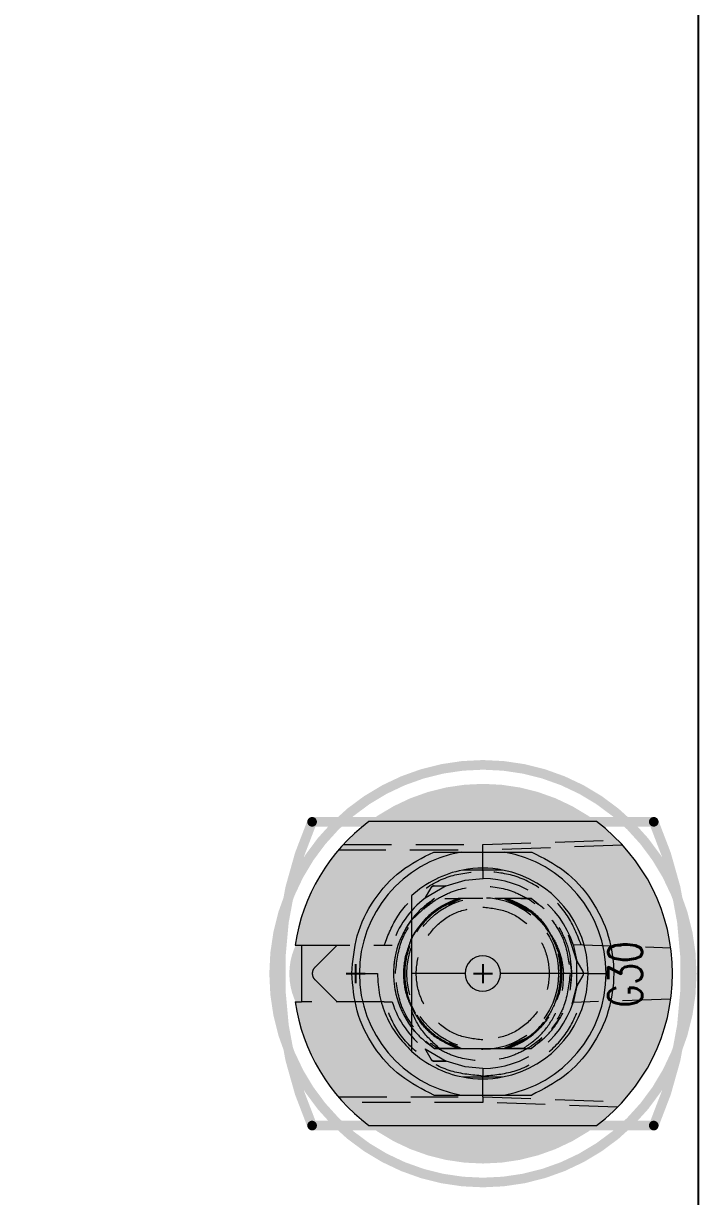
# Model space of a CAD drawing. Header units: millimetres. Extents: x 5 to 1395, y 5 to 415.
# Drawn here: x 1239.36 to 1257.14, y 229.93 to 260.83 of the extents above; entities that cross this region are included whole.
import ezdxf

# ---------------------------------------------------------------- set-up
doc = ezdxf.new("R2010")
doc.units = ezdxf.units.MM
doc.header["$PDSIZE"] = -1
doc.linetypes.add('HIDDEN', pattern=[1.905, 1.27, -0.635])
for name, color, linetype in [('DRIL_PLTE_THRU_01', 16, 'Continuous'), ('DRIL_PLTE_THRU_02', 146, 'Continuous'), ('DRIL_PLTE_THRU_03', 56, 'Continuous'), ('DRIL_PLTE_THRU_04', 216, 'Continuous'), ('DRIL_PLTE_THRU_05', 34, 'Continuous'), ('DRIL_PLTE_THRU_06', 96, 'Continuous'), ('DRIL_PLTE_THRU_07', 171, 'Continuous'), ('DRIL_PLTE_THRU_08', 176, 'Continuous'), ('DRIL_SYMBOL', 2, 'Continuous'), ('PADS_BOT', 5, 'Continuous'), ('PADS_INNER', 1, 'Continuous'), ('PADS_TOP', 1, 'Continuous'), ('PART_NAME_01', 1, 'Continuous'), ('PART_TOP_2DLINE_26', 5, 'Continuous'), ('PART_TOP_2DLINE_27', 5, 'Continuous')]:
    doc.layers.add(name, color=color, linetype=linetype)
doc.styles.add('W0$127', font='simplex', dxfattribs={"width": 0.75})
doc.dimstyles.new('ISO-25', dxfattribs={"dimtxt": 2.5, "dimasz": 2.5, "dimexe": 1.25, "dimexo": 0.625, "dimtad": 1, "dimtxsty": 'Standard', "dimcen": 2.5, "dimadec": 0, "dimazin": 0, "dimtfac": 1, "dimtmove": 0, "dimatfit": 3, "dimfxl": 0, "dimarcsym": 0})

# ---------------------------------------------------------------- blocks, each defined once
blk = doc.blocks.new('SMOOTH_0$254')
at = {"const_width": 0.127}
blk.add_lwpolyline([(-0.0635, 0, 1), (0.0635, 0, 1)], format="xyb", close=True, dxfattribs=at)
blk = doc.blocks.new('PART_BODY_TOP_1')
at = {"layer": 'PART_TOP_2DLINE_26', "const_width": 0.254}
blk.add_lwpolyline([(5.5, 0, 1), (-5.5, 0, 1)], format="xyb", close=True, dxfattribs=at)
at = {"layer": 'PART_TOP_2DLINE_27', "const_width": 0.254}
blk.add_lwpolyline([(-4.5, 4), (4.5, 4, -0.208911), (4.5, -4), (-4.5, -4, -0.208911)], format="xyb", close=True, dxfattribs=at)
at = {"layer": 'PART_TOP_2DLINE_27'}
for p in [(-4.5, 4), (4.5, 4), (-4.5, -4), (4.5, -4)]:
    blk.add_blockref('SMOOTH_0$254', p, dxfattribs=at)
blk = doc.blocks.new('DRIL_SYMBOL_5$15')
at = {"layer": 'DRIL_SYMBOL', "const_width": 0.0508}
for points in [[(-0.254, 0), (0.254, 0)], [(0, -0.254), (0, 0.254)]]:
    blk.add_lwpolyline(points, dxfattribs=at)
blk = doc.blocks.new('DRIL_HOLE_5$15')
at = {"const_width": 2.575}
blk.add_lwpolyline([(-1.2875, 0, 1), (1.2875, 0, 1)], format="xyb", close=True, dxfattribs=at)
blk.add_blockref('DRIL_SYMBOL_5$15', (0, 0))
blk = doc.blocks.new('PAD_0')
at = {"const_width": 5}
blk.add_lwpolyline([(0, -2.5, 1), (0, 2.5, 1)], format="xyb", close=True, dxfattribs=at)
blk = doc.blocks.new('STK_TOP_181')
at = {"layer": 'DRIL_PLTE_THRU_01'}
blk.add_blockref('DRIL_HOLE_5$15', (0, 0), dxfattribs=at)
at = {"layer": 'DRIL_PLTE_THRU_02'}
blk.add_blockref('DRIL_HOLE_5$15', (0, 0), dxfattribs=at)
at = {"layer": 'DRIL_PLTE_THRU_03'}
blk.add_blockref('DRIL_HOLE_5$15', (0, 0), dxfattribs=at)
at = {"layer": 'DRIL_PLTE_THRU_04'}
blk.add_blockref('DRIL_HOLE_5$15', (0, 0), dxfattribs=at)
at = {"layer": 'DRIL_PLTE_THRU_05'}
blk.add_blockref('DRIL_HOLE_5$15', (0, 0), dxfattribs=at)
at = {"layer": 'DRIL_PLTE_THRU_06'}
blk.add_blockref('DRIL_HOLE_5$15', (0, 0), dxfattribs=at)
at = {"layer": 'DRIL_PLTE_THRU_07'}
blk.add_blockref('DRIL_HOLE_5$15', (0, 0), dxfattribs=at)
at = {"layer": 'DRIL_PLTE_THRU_08'}
blk.add_blockref('DRIL_HOLE_5$15', (0, 0), dxfattribs=at)
at = {"layer": 'PADS_BOT'}
blk.add_blockref('PAD_0', (0, 0), dxfattribs=at)
at = {"layer": 'PADS_INNER'}
blk.add_blockref('PAD_0', (0, 0), dxfattribs=at)
at = {"layer": 'PADS_TOP'}
blk.add_blockref('PAD_0', (0, 0), dxfattribs=at)
blk = doc.blocks.new('DRIL_SYMBOL_2$55')
at = {"layer": 'DRIL_SYMBOL', "const_width": 0.0508}
for points in [[(-0.254, 0), (0.254, 0)], [(0, -0.254), (0, 0.254)]]:
    blk.add_lwpolyline(points, dxfattribs=at)
blk = doc.blocks.new('DRIL_HOLE_2$55')
at = {"const_width": 1.275}
blk.add_lwpolyline([(-0.6375, 0, 1), (0.6375, 0, 1)], format="xyb", close=True, dxfattribs=at)
blk.add_blockref('DRIL_SYMBOL_2$55', (0, 0))
blk = doc.blocks.new('PAD_1')
at = {"const_width": 1.75}
blk.add_lwpolyline([(0, -0.875, 1), (0, 0.875, 1)], format="xyb", close=True, dxfattribs=at)
blk = doc.blocks.new('STK_TOP_182')
at = {"layer": 'DRIL_PLTE_THRU_01'}
blk.add_blockref('DRIL_HOLE_2$55', (0, 0), dxfattribs=at)
at = {"layer": 'DRIL_PLTE_THRU_02'}
blk.add_blockref('DRIL_HOLE_2$55', (0, 0), dxfattribs=at)
at = {"layer": 'DRIL_PLTE_THRU_03'}
blk.add_blockref('DRIL_HOLE_2$55', (0, 0), dxfattribs=at)
at = {"layer": 'DRIL_PLTE_THRU_04'}
blk.add_blockref('DRIL_HOLE_2$55', (0, 0), dxfattribs=at)
at = {"layer": 'DRIL_PLTE_THRU_05'}
blk.add_blockref('DRIL_HOLE_2$55', (0, 0), dxfattribs=at)
at = {"layer": 'DRIL_PLTE_THRU_06'}
blk.add_blockref('DRIL_HOLE_2$55', (0, 0), dxfattribs=at)
at = {"layer": 'DRIL_PLTE_THRU_07'}
blk.add_blockref('DRIL_HOLE_2$55', (0, 0), dxfattribs=at)
at = {"layer": 'DRIL_PLTE_THRU_08'}
blk.add_blockref('DRIL_HOLE_2$55', (0, 0), dxfattribs=at)
at = {"layer": 'PADS_BOT'}
blk.add_blockref('PAD_1', (0, 0), dxfattribs=at)
at = {"layer": 'PADS_INNER'}
blk.add_blockref('PAD_1', (0, 0), dxfattribs=at)
at = {"layer": 'PADS_TOP'}
blk.add_blockref('PAD_1', (0, 0), dxfattribs=at)
blk = doc.blocks.new('SYM_TOP_3')
for name, p in [('PART_BODY_TOP_1', (0, 0)), ('STK_TOP_181', (0, 0)), ('STK_TOP_182', (3.35, 0))]:
    blk.add_blockref(name, p)
blk = doc.blocks.new('PART_TOP_21')
blk.add_blockref('SYM_TOP_3', (0, 0))
at = {"layer": 'PART_NAME_01', "style": 'W0$127', "width": 0.75}
blk.add_text('G30', height=0.889, rotation=270, dxfattribs=at).set_placement((-4.191, 0.889))
blk = doc.blocks.new('q')
at = {"rotation": 180}
blk.add_blockref('PART_TOP_21', (1251.465, 235.799), dxfattribs=at)
blk = doc.blocks.new('*D231')
at = {"color": 0, "lineweight": -2}
for p, q in [((969.595, 286.609), (969.595, 323.77)), ((1257.145, 181.679), (1257.145, 323.77)), ((1253.843, 322.77), (972.897, 322.77))]:
    blk.add_line(p, q, dxfattribs=at)
at = {"color": 0}
for points in [[(972.897, 323.321), (972.897, 322.22), (969.595, 322.77)], [(1253.843, 323.321), (1253.843, 322.22), (1257.145, 322.77)]]:
    blk.add_solid(points, dxfattribs=at)
at = {"layer": 'Defpoints', "color": 0}
for p in [(969.595, 322.77), (969.595, 285.609), (1257.145, 180.679)]:
    blk.add_point(p, dxfattribs=at)
at = {"color": 0, "insert": (1113.37, 326.336), "char_height": 3.5, "attachment_point": 5}
blk.add_mtext('287,550', dxfattribs=at)

msp = doc.modelspace()

# ---------------------------------------------------------------- linework, layer by layer
at = {"color": 7, "linetype": 'Continuous', "lineweight": 15}
for p, q in [((1254.4598, 239.8038), (1248.4598, 239.8038)), ((1246.5164, 236.5538), (1246.6848, 236.5538)), ((1246.6848, 236.5538), (1246.6848, 235.0538)), ((1248.2098, 235.8038), (1248.6848, 235.8038)), ((1250.995, 235.8038), (1249.5848, 235.8038)), ((1254.2348, 235.8038), (1251.9246, 235.8038)), ((1254.2348, 235.8038), (1254.7098, 235.8038)), ((1246.5164, 235.0538), (1246.6848, 235.0538)), ((1248.4598, 231.8038), (1254.4598, 231.8038))]:
    msp.add_line(p, q, dxfattribs=at)
at = {"color": 7, "linetype": 'HIDDEN', "lineweight": 0}
for p, q in [((1247.7885, 239.1981), (1251.4598, 239.1981)), ((1251.4598, 239.1982), (1255.0123, 239.3223)), ((1251.4598, 239.0538), (1251.4598, 239.1982)), ((1255.1455, 239.1825), (1251.4598, 239.0538)), ((1250.8095, 239.0538), (1247.6601, 239.0538)), ((1251.4598, 238.5038), (1251.4598, 239.0538)), ((1251.9842, 238.5288), (1251.9842, 238.5288)), ((1251.4598, 238.5038), (1251.4598, 238.3038)), ((1250.4999, 238.1121), (1249.9407, 237.7893)), ((1249.9407, 237.7893), (1250.0982, 238.0621)), ((1249.5706, 237.2014), (1250.1863, 237.7788)), ((1250.1863, 237.7788), (1249.9503, 237.581)), ((1250.2372, 237.4848), (1250.8089, 237.7788)), ((1250.2372, 237.4848), (1250.8089, 237.7788)), ((1250.4589, 237.7788), (1250.8089, 237.7788)), ((1250.5548, 237.619), (1250.8938, 237.7788)), ((1250.8938, 237.7788), (1250.5548, 237.619)), ((1250.8089, 237.7788), (1250.5678, 237.6548)), ((1251.1446, 237.7788), (1250.8938, 237.7788)), ((1251.3782, 237.7788), (1251.1446, 237.7788)), ((1251.4598, 237.7788), (1251.1918, 237.7788)), ((1252.0258, 237.7788), (1251.775, 237.7788)), ((1252.0258, 237.7788), (1252.7313, 237.4175)), ((1252.0258, 237.7788), (1252.4957, 237.5572)), ((1252.4956, 237.5572), (1252.0258, 237.7788)), ((1252.0258, 237.7787), (1252.5579, 237.5279)), ((1252.5579, 237.5279), (1252.0258, 237.7787)), ((1252.0258, 237.7787), (1252.5579, 237.5279)), ((1252.5579, 237.5279), (1252.0258, 237.7787)), ((1252.7333, 237.7788), (1252.1107, 237.7788)), ((1252.5577, 237.5489), (1252.1107, 237.7788)), ((1252.1107, 237.7788), (1252.6248, 237.5145)), ((1252.6248, 237.5144), (1252.1107, 237.7788)), ((1252.1107, 237.7788), (1252.6248, 237.5145)), ((1252.4607, 237.7788), (1252.7333, 237.7788)), ((1252.8727, 237.662), (1252.7333, 237.7788)), ((1252.9308, 237.6133), (1252.7333, 237.7788)), ((1253.9389, 236.1266), (1253.7187, 236.8148)), ((1246.6848, 236.5538), (1248.8661, 236.5538)), ((1247.0517, 235.9806), (1247.625, 236.5538)), ((1253.8399, 236.5687), (1256.414, 236.4788)), ((1253.8399, 236.5687), (1253.9389, 236.1266)), ((1253.8098, 235.8038), (1253.7692, 236.1275)), ((1253.8098, 235.8038), (1253.7709, 236.1141)), ((1253.9389, 236.1266), (1254.0964, 235.8538)), ((1253.9389, 235.4809), (1253.9389, 236.1266)), ((1253.7766, 235.5388), (1253.8098, 235.8038)), ((1254.0964, 235.7538), (1253.9389, 235.4809)), ((1247.625, 235.0538), (1247.0517, 235.627)), ((1253.8198, 235.003), (1253.9389, 235.4809)), ((1253.9389, 235.4809), (1253.8399, 235.0389)), ((1256.414, 235.1288), (1253.8399, 235.0389)), ((1248.8661, 235.0538), (1246.6848, 235.0538)), ((1253.2843, 234.3472), (1253.495, 234.6288)), ((1249.9579, 234.0202), (1250.1863, 233.8288)), ((1250.008, 233.9782), (1250.1863, 233.8288)), ((1250.4941, 233.9907), (1250.8089, 233.8288)), ((1250.8938, 233.8288), (1250.5809, 233.9763)), ((1250.5809, 233.9763), (1250.8938, 233.8288)), ((1252.5823, 234.0912), (1252.0258, 233.8288)), ((1252.0258, 233.8288), (1252.5823, 234.0912)), ((1252.5823, 234.0912), (1252.0258, 233.8288)), ((1252.0258, 233.8288), (1252.5823, 234.0912)), ((1252.1107, 233.8288), (1252.5142, 234.0362)), ((1252.7333, 233.8288), (1253.0068, 234.058)), ((1249.9407, 233.8183), (1250.4999, 233.4954)), ((1250.1863, 233.8288), (1250.8089, 233.8288)), ((1250.8089, 233.8288), (1250.1863, 233.8288)), ((1250.1863, 233.8288), (1251.1446, 233.8288)), ((1251.1446, 233.8288), (1251.775, 233.8288)), ((1251.775, 233.8288), (1252.5324, 233.8288)), ((1252.1107, 233.8288), (1252.7333, 233.8288)), ((1252.5324, 233.8288), (1252.1107, 233.8288)), ((1250.4999, 233.4954), (1250.1848, 233.4954)), ((1251.4598, 233.3038), (1251.4598, 233.1038)), ((1251.4598, 232.5538), (1251.4598, 233.1038)), ((1247.6601, 232.5538), (1250.8095, 232.5538)), ((1251.4598, 232.4094), (1247.7885, 232.4094)), ((1251.4598, 232.5538), (1255.1455, 232.4251)), ((1251.4598, 232.5538), (1251.4598, 232.4094)), ((1255.0123, 232.2853), (1251.4598, 232.4094))]:
    msp.add_line(p, q, dxfattribs=at)
at = {"color": 7, "linetype": 'HIDDEN', "lineweight": 0, "flags": 128}
for points in [[(1250.4999, 238.1121), (1250.9942, 238.26), (1251.4683, 238.3038)], [(1250.1863, 237.7788), (1250.1863, 237.7788)], [(1250.8938, 237.7788), (1250.8938, 237.7788)], [(1250.8938, 237.7788), (1250.8938, 237.7788)], [(1250.8938, 237.7788), (1250.8938, 237.7788)], [(1250.8938, 237.7788), (1250.8938, 237.7788)], [(1250.8938, 237.7788), (1250.8938, 237.7788)], [(1252.0258, 237.7788), (1252.0258, 237.7788)], [(1252.0258, 237.7788), (1252.0258, 237.7788)], [(1252.0258, 237.7788), (1252.0258, 237.7788)], [(1252.0258, 237.7788), (1252.0258, 237.7788)], [(1252.0258, 237.7788), (1252.0258, 237.7788)], [(1252.0258, 237.7788), (1252.0258, 237.7788)], [(1252.0258, 237.7788), (1252.0258, 237.7788)], [(1252.0258, 237.7788), (1252.0258, 237.7788)], [(1252.7333, 237.7788), (1252.7333, 237.7788)], [(1249.5306, 235.0277), (1249.5268, 235.0563), (1249.5267, 235.0652), (1249.527, 235.0665), (1249.5274, 235.0674), (1249.5275, 235.0675), (1249.5275, 235.0676), (1249.5276, 235.0676), (1249.5276, 235.0676), (1249.5276, 235.0676), (1249.5276, 235.0676), (1249.5276, 235.0676), (1249.5275, 235.0676), (1249.5273, 235.0676), (1249.5272, 235.0676), (1249.5272, 235.0676), (1249.5272, 235.0676), (1249.5272, 235.0676), (1249.5272, 235.0676), (1249.5273, 235.0676), (1249.5275, 235.0677), (1249.5277, 235.0677), (1249.5278, 235.0677), (1249.5278, 235.0677), (1249.5279, 235.0678), (1249.5279, 235.0678), (1249.5279, 235.0678), (1249.5279, 235.0678), (1249.5282, 235.0678), (1249.5286, 235.0677), (1249.5293, 235.0673), (1249.5319, 235.0644), (1249.5961, 234.9349), (1249.6833, 234.7719)], [(1253.2391, 234.7765), (1253.2391, 234.7765)], [(1252.487, 234.0246), (1252.487, 234.0246)], [(1250.1863, 233.8288), (1250.1863, 233.8288)], [(1250.1863, 233.8288), (1250.1863, 233.8288)], [(1250.1863, 233.8288), (1250.1863, 233.8288)], [(1250.1863, 233.8288), (1250.1863, 233.8288)], [(1250.1863, 233.8288), (1250.1863, 233.8288)], [(1250.1863, 233.8288), (1250.1863, 233.8288)], [(1250.1863, 233.8288), (1250.1863, 233.8288)], [(1250.1863, 233.8288), (1250.1863, 233.8288)], [(1251.1446, 233.8288), (1251.1446, 233.8288)], [(1251.775, 233.8288), (1251.775, 233.8288)], [(1252.7333, 233.8288), (1252.7333, 233.8288)], [(1252.7333, 233.8288), (1252.7333, 233.8288)], [(1252.7333, 233.8288), (1252.7333, 233.8288)], [(1252.7333, 233.8288), (1252.7333, 233.8288)], [(1252.7333, 233.8288), (1252.7333, 233.8288)], [(1252.7333, 233.8288), (1252.7333, 233.8288)], [(1252.7333, 233.8288), (1252.7333, 233.8288)], [(1251.4598, 233.3038), (1250.9942, 233.3475), (1250.4999, 233.4954)]]:
    msp.add_lwpolyline(points, dxfattribs=at)
at = {"color": 7, "linetype": 'HIDDEN', "lineweight": 0}
msp.add_circle((1251.4598, 235.8038), 2, dxfattribs=at)
at = {"color": 7, "linetype": 'Continuous', "lineweight": 15}
for radius, start, end in [(5, 126.8699, 171.37307), (5, 306.8699, 53.1301), (3.25, 100.06327, 180), (3.25, 0, 79.93673), (2.775, 100.89324, 132.50663), (2.775, 79.10676, 100.89295), (2.775, 0, 79.10705), (0.4648, 0, 180), (3.25, 180, 259.93673), (0.4648, 180, 0), (2.775, 280.89295, 0), (3.25, 280.06327, 0), (5, 188.62693, 233.1301), (2.775, 227.49336, 259.10705), (2.775, 259.10668, 280.89376)]:
    msp.add_arc((1251.4598, 235.8038), radius, start, end, dxfattribs=at)
at = {"color": 7, "linetype": 'HIDDEN', "lineweight": 0}
for radius, start, end in [(2.5, 17.81569, 90), (2.5, 127.42024, 162.5424), (2.35, 143.50581, 237.18508), (2.5, 197.4576, 232.57976), (2.5, 270, 342.18431)]:
    msp.add_arc((1251.4598, 235.8038), radius, start, end, dxfattribs=at)
at = {"color": 7, "linetype": 'Continuous', "lineweight": 15}
for points, knots in [([(1248.0098, 235.8098), (1248.0384, 236.1433), (1248.097, 236.8255), (1248.5632, 237.7632), (1249.2601, 238.5449), (1249.8715, 238.8531), (1250.1704, 239.0038)], [0, 0, 0, 0, 0.244423, 0.4999997, 0.7555769, 1, 1, 1, 1]), ([(1250.1704, 239.0038), (1250.3049, 239.0038), (1250.4787, 239.0038), (1250.673, 239.0038), (1250.7536, 239.0038), (1250.8076, 239.0038), (1250.8472, 239.0038), (1250.8734, 239.0038), (1250.8874, 239.0038), (1250.8915, 239.0038), (1250.8918, 239.0038), (1250.8919, 239.0038)], [0, 0, 0, 0, 0.521928, 0.6747068, 0.7796364, 0.8517325, 0.9016677, 0.9545656, 0.9758794, 0.9930947, 1, 1, 1, 1]), ([(1250.8919, 239.0038), (1251.0679, 239.0038), (1251.4203, 239.0038), (1251.8134, 239.0038), (1252.0058, 239.0038), (1252.0277, 239.0038)], [0, 0, 0, 0, 0.4691021, 0.9396121, 1, 1, 1, 1]), ([(1252.0277, 239.0038), (1252.0282, 239.0038), (1252.0294, 239.0038), (1252.0411, 239.0038), (1252.0846, 239.0038), (1252.2811, 239.0038), (1252.515, 239.0038), (1252.7112, 239.0038), (1252.7492, 239.0038)], [0, 0, 0, 0, 0.0169296, 0.0393015, 0.0816945, 0.2361993, 0.8521512, 1, 1, 1, 1]), ([(1252.7492, 239.0038), (1253.0482, 238.8528), (1253.6599, 238.5441), (1254.362, 237.7608), (1254.8105, 236.8211), (1254.9584, 235.8038), (1254.8105, 234.7864), (1254.362, 233.8468), (1253.6599, 233.0635), (1253.0482, 232.7547), (1252.7492, 232.6038)], [0, 0, 0, 0, 0.1222031, 0.25, 0.377796, 0.4999996, 0.6222032, 0.75, 0.8777969, 1, 1, 1, 1]), ([(1251.9842, 238.5288), (1251.6941, 238.5288), (1251.341, 238.5288), (1250.9968, 238.5288), (1250.9354, 238.5288)], [0, 0, 0, 0, 0.8214867, 1, 1, 1, 1]), ([(1249.5848, 237.8495), (1249.5848, 237.4119), (1249.5848, 236.8089), (1249.5848, 236.0201), (1249.5848, 235.8038)], [0, 0, 0, 0, 0.7257586, 1, 1, 1, 1]), ([(1250.1704, 232.6038), (1249.8707, 232.755), (1249.2576, 233.0643), (1248.5595, 233.8492), (1248.094, 234.7908), (1248.0374, 235.4753), (1248.0098, 235.8098)], [0, 0, 0, 0, 0.2443895, 0.4999987, 0.7556082, 1, 1, 1, 1]), ([(1248.6848, 235.8038), (1248.6962, 235.612), (1248.7191, 235.2285), (1248.9039, 234.6793), (1249.1838, 234.172), (1249.4511, 233.896), (1249.5848, 233.758)], [0, 0, 0, 0, 0.2500003, 0.5000016, 0.7499998, 1, 1, 1, 1]), ([(1249.5848, 235.8038), (1249.5848, 235.6089), (1249.5848, 235.1044), (1249.5848, 234.4227), (1249.5848, 233.9737), (1249.5848, 233.7581)], [0, 0, 0, 0, 0.2465265, 0.6381386, 1, 1, 1, 1]), ([(1250.9354, 233.0788), (1251.2255, 233.0788), (1251.5786, 233.0788), (1251.9228, 233.0788), (1251.9842, 233.0788)], [0, 0, 0, 0, 0.8214986, 1, 1, 1, 1]), ([(1250.1704, 232.6038), (1250.3049, 232.6038), (1250.4787, 232.6038), (1250.673, 232.6038), (1250.7536, 232.6038), (1250.8076, 232.6038), (1250.8472, 232.6038), (1250.8734, 232.6038), (1250.8874, 232.6038), (1250.8915, 232.6038), (1250.8918, 232.6038), (1250.8919, 232.6038)], [0, 0, 0, 0, 0.521928, 0.6747068, 0.7796364, 0.8517325, 0.9016677, 0.9545656, 0.9758794, 0.9930947, 1, 1, 1, 1]), ([(1250.8919, 232.6038), (1251.0679, 232.6038), (1251.4203, 232.6038), (1251.8134, 232.6038), (1252.0058, 232.6038), (1252.0277, 232.6038)], [0, 0, 0, 0, 0.4691021, 0.9396121, 1, 1, 1, 1]), ([(1252.0277, 232.6038), (1252.0282, 232.6038), (1252.0294, 232.6038), (1252.0411, 232.6038), (1252.0846, 232.6038), (1252.2811, 232.6038), (1252.515, 232.6038), (1252.7112, 232.6038), (1252.7492, 232.6038)], [0, 0, 0, 0, 0.0169296, 0.0393015, 0.0816945, 0.2361993, 0.8521512, 1, 1, 1, 1])]:
    msp.add_open_spline(points, degree=3, knots=knots, dxfattribs=at)
at = {"color": 7, "linetype": 'HIDDEN', "lineweight": 0}
for points, knots in [([(1248.8661, 236.5538), (1248.9693, 236.8181), (1249.1815, 237.361), (1249.8107, 237.9973), (1250.5967, 238.425), (1251.1772, 238.478), (1251.4598, 238.5038)], [0, 0, 0, 0, 0.2433927, 0.4999996, 0.7566069, 1, 1, 1, 1]), ([(1254.0514, 236.5613), (1253.9476, 236.8247), (1253.7345, 237.3659), (1253.1056, 237.9995), (1252.321, 238.4254), (1251.7418, 238.4781), (1251.4598, 238.5038)], [0, 0, 0, 0, 0.2434241, 0.5000007, 0.7565767, 1, 1, 1, 1]), ([(1249.1598, 235.8038), (1249.1907, 236.093), (1249.2384, 236.5395), (1249.5247, 237.0756), (1249.8219, 237.441), (1250.1879, 237.7403), (1250.7239, 238.0176), (1251.4598, 238.1596), (1252.1956, 238.0176), (1252.7316, 237.7404), (1253.0975, 237.4413), (1253.3948, 237.0758), (1253.6812, 236.5396), (1253.7289, 236.093), (1253.7598, 235.8038)], [0, 0, 0, 0, 0.1197216, 0.1848229, 0.2500001, 0.3151022, 0.3802786, 0.5, 0.6197214, 0.6848241, 0.7499999, 0.815102, 0.8802784, 1, 1, 1, 1]), ([(1250.0982, 238.0621), (1250.0572, 237.9911), (1250.003, 237.8972), (1249.9548, 237.8137), (1249.9424, 237.7924), (1249.9412, 237.7903), (1249.9407, 237.7893)], [0, 0, 0, 0, 0.6387206, 0.8437518, 0.925003, 1, 1, 1, 1]), ([(1250.0982, 238.0621), (1250.1031, 238.0694), (1250.113, 238.0838), (1250.1343, 238.0996), (1250.1587, 238.1102), (1250.1761, 238.1115), (1250.1848, 238.1121)], [0, 0, 0, 0, 0.2508234, 0.5000461, 0.7492522, 1, 1, 1, 1]), ([(1250.1848, 238.1121), (1250.1771, 238.1118), (1250.1667, 238.1114), (1250.1494, 238.1059), (1250.1411, 238.1022), (1250.1353, 238.0991), (1250.1296, 238.0956), (1250.122, 238.0902), (1250.108, 238.0778), (1250.1024, 238.0688), (1250.0982, 238.0621)], [0, 0, 0, 0, 0.3001499, 0.4066813, 0.4526049, 0.4958584, 0.5400866, 0.5866971, 0.6945411, 1, 1, 1, 1]), ([(1250.1848, 238.1121), (1250.2668, 238.1121), (1250.3752, 238.1121), (1250.4717, 238.1121), (1250.4963, 238.1121), (1250.4987, 238.1121), (1250.4999, 238.1121)], [0, 0, 0, 0, 0.6387206, 0.8437492, 0.925002, 1, 1, 1, 1]), ([(1250.1863, 237.7788), (1250.0297, 237.661), (1249.7165, 237.4253), (1249.3758, 236.9387), (1249.1586, 236.3905), (1249.0854, 235.8038), (1249.1586, 235.2171), (1249.3758, 234.6689), (1249.7165, 234.1822), (1250.0297, 233.9466), (1250.1863, 233.8288)], [0, 0, 0, 0, 0.1249996, 0.25, 0.3750006, 0.4999998, 0.6250006, 0.7499998, 0.8750014, 1, 1, 1, 1]), ([(1250.8089, 237.7788), (1250.609, 237.692), (1250.2091, 237.5186), (1249.7479, 237.0403), (1249.4486, 236.4554), (1249.3462, 235.8038), (1249.4486, 235.1521), (1249.7479, 234.5673), (1250.2091, 234.0889), (1250.609, 233.9155), (1250.8089, 233.8288)], [0, 0, 0, 0, 0.1249998, 0.249999, 0.374999, 0.4999996, 0.625, 0.7499999, 0.8750002, 1, 1, 1, 1]), ([(1250.8938, 233.8288), (1250.687, 233.9097), (1250.2733, 234.0715), (1249.7911, 234.548), (1249.4772, 235.1398), (1249.3694, 235.8038), (1249.4771, 236.4678), (1249.7911, 237.0595), (1250.2733, 237.536), (1250.687, 237.6979), (1250.8938, 237.7788)], [0, 0, 0, 0, 0.1249993, 0.2499996, 0.3749994, 0.5000005, 0.625, 0.7500004, 0.8750008, 1, 1, 1, 1]), ([(1250.8938, 237.7788), (1250.687, 237.6979), (1250.2733, 237.536), (1249.7911, 237.0595), (1249.4771, 236.4678), (1249.3694, 235.8038), (1249.4772, 235.1398), (1249.7911, 234.548), (1250.2733, 234.0715), (1250.687, 233.9097), (1250.8938, 233.8288)], [0, 0, 0, 0, 0.1249992, 0.2499996, 0.375, 0.4999995, 0.6250006, 0.7500004, 0.8750007, 1, 1, 1, 1]), ([(1250.8938, 233.8288), (1250.687, 233.9097), (1250.2733, 234.0716), (1249.7911, 234.548), (1249.4772, 235.1398), (1249.3694, 235.8038), (1249.4772, 236.4678), (1249.7911, 237.0595), (1250.2733, 237.536), (1250.687, 237.6978), (1250.8938, 237.7787)], [0, 0, 0, 0, 0.1249996, 0.2499993, 0.3749994, 0.4999996, 0.6249996, 0.7499985, 0.8749991, 1, 1, 1, 1]), ([(1250.8938, 237.7787), (1250.687, 237.6978), (1250.2733, 237.536), (1249.7911, 237.0595), (1249.4772, 236.4678), (1249.3694, 235.8038), (1249.4772, 235.1398), (1249.7911, 234.548), (1250.2733, 234.0716), (1250.687, 233.9097), (1250.8938, 233.8288)], [0, 0, 0, 0, 0.1250009, 0.2500015, 0.3750004, 0.5000004, 0.6250006, 0.7500007, 0.8750004, 1, 1, 1, 1]), ([(1250.8938, 233.8288), (1250.687, 233.9097), (1250.2733, 234.0716), (1249.7911, 234.548), (1249.4772, 235.1398), (1249.3694, 235.8038), (1249.4772, 236.4678), (1249.7911, 237.0595), (1250.2733, 237.536), (1250.687, 237.6978), (1250.8938, 237.7787)], [0, 0, 0, 0, 0.1249999, 0.2499998, 0.3750002, 0.5000007, 0.6249998, 0.7500002, 0.8750001, 1, 1, 1, 1]), ([(1250.8938, 237.7787), (1250.687, 237.6978), (1250.2733, 237.536), (1249.7911, 237.0595), (1249.4772, 236.4678), (1249.3694, 235.8038), (1249.4772, 235.1398), (1249.7911, 234.548), (1250.2733, 234.0716), (1250.687, 233.9097), (1250.8938, 233.8288)], [0, 0, 0, 0, 0.1249999, 0.2499998, 0.3750002, 0.4999993, 0.6249998, 0.7500002, 0.8750001, 1, 1, 1, 1]), ([(1249.7881, 237.0405), (1249.9296, 237.2032), (1250.2126, 237.5284), (1250.6101, 237.6953), (1250.8089, 237.7788)], [0, 0, 0, 0, 0.4999976, 1, 1, 1, 1]), ([(1250.0157, 237.2647), (1250.0849, 237.3413), (1250.3, 237.58), (1250.6032, 237.6984), (1250.8089, 237.7788)], [0, 0, 0, 0, 0.32127676, 1, 1, 1, 1]), ([(1250.8938, 237.7788), (1250.7546, 237.7306), (1250.4762, 237.6342), (1250.2421, 237.4552), (1250.1251, 237.3657)], [0, 0, 0, 0, 0.50000229, 1, 1, 1, 1]), ([(1250.8938, 237.7788), (1250.7546, 237.7306), (1250.4762, 237.6342), (1250.2421, 237.4552), (1250.1251, 237.3657)], [0, 0, 0, 0, 0.50000339, 1, 1, 1, 1]), ([(1250.8938, 237.7788), (1250.8935, 237.7788), (1250.8927, 237.7788), (1250.8858, 237.7788), (1250.8592, 237.7788), (1250.8307, 237.7788), (1250.8089, 237.7788)], [0, 0, 0, 0, 0.0688918, 0.1454456, 0.3449117, 1, 1, 1, 1]), ([(1250.8089, 237.7788), (1250.8306, 237.7788), (1250.8586, 237.7788), (1250.8858, 237.7788), (1250.8927, 237.7788), (1250.8935, 237.7788), (1250.8938, 237.7788)], [0, 0, 0, 0, 0.6594966, 0.8553116, 0.9305239, 1, 1, 1, 1]), ([(1252.0258, 237.7788), (1252.0262, 237.7788), (1252.0269, 237.7788), (1252.0338, 237.7788), (1252.0604, 237.7788), (1252.0889, 237.7788), (1252.1107, 237.7788)], [0, 0, 0, 0, 0.0688716, 0.145402, 0.3449073, 1, 1, 1, 1]), ([(1252.1107, 237.7788), (1252.0891, 237.7788), (1252.061, 237.7788), (1252.0338, 237.7788), (1252.0269, 237.7788), (1252.0262, 237.7788), (1252.0258, 237.7788)], [0, 0, 0, 0, 0.65935337, 0.85524909, 0.93050654, 1, 1, 1, 1]), ([(1252.0258, 237.7788), (1252.0262, 237.7788), (1252.027, 237.7788), (1252.0338, 237.7788), (1252.0604, 237.7788), (1252.0889, 237.7788), (1252.1107, 237.7788)], [0, 0, 0, 0, 0.0689549, 0.1455609, 0.3451714, 1, 1, 1, 1]), ([(1252.0258, 233.8288), (1252.2326, 233.9097), (1252.6463, 234.0715), (1253.1286, 234.548), (1253.4425, 235.1398), (1253.5502, 235.8038), (1253.4425, 236.4678), (1253.1285, 237.0595), (1252.6463, 237.536), (1252.2326, 237.6979), (1252.0258, 237.7788)], [0, 0, 0, 0, 0.1250011, 0.2500005, 0.3750002, 0.5000009, 0.6250011, 0.7500002, 0.8749996, 1, 1, 1, 1]), ([(1252.1107, 237.7788), (1252.3107, 237.6921), (1252.7105, 237.5186), (1253.1717, 237.0403), (1253.471, 236.4554), (1253.5735, 235.8038), (1253.471, 235.1521), (1253.1717, 234.5673), (1252.7105, 234.0889), (1252.3107, 233.9155), (1252.1107, 233.8288)], [0, 0, 0, 0, 0.1250003, 0.2500002, 0.3749999, 0.5, 0.6249992, 0.7500002, 0.8749991, 1, 1, 1, 1]), ([(1253.3427, 236.6324), (1253.2833, 236.7662), (1253.1358, 237.0985), (1252.7064, 237.5168), (1252.3093, 237.6914), (1252.1107, 237.7788)], [0, 0, 0, 0, 0.2522672, 0.6261322, 1, 1, 1, 1]), ([(1252.1107, 237.7788), (1252.3147, 237.696), (1252.6593, 237.5563), (1252.903, 237.2788), (1253.0024, 237.1656)], [0, 0, 0, 0, 0.5921117, 1, 1, 1, 1]), ([(1253.8098, 235.8038), (1253.7957, 235.9994), (1253.7676, 236.3905), (1253.542, 236.9387), (1253.2035, 237.4253), (1252.8901, 237.661), (1252.7333, 237.7788)], [0, 0, 0, 0, 0.2499986, 0.4999999, 0.7500006, 1, 1, 1, 1]), ([(1253.8098, 235.8038), (1253.7957, 235.9994), (1253.7676, 236.3905), (1253.542, 236.9387), (1253.2036, 237.4253), (1252.8901, 237.661), (1252.7333, 237.7788)], [0, 0, 0, 0, 0.2499984, 0.4999996, 0.7499984, 1, 1, 1, 1]), ([(1250.8089, 233.8288), (1250.609, 233.9155), (1250.2091, 234.0889), (1249.7479, 234.5674), (1249.4489, 235.1518), (1249.3453, 235.8049), (1249.452, 236.4514), (1249.7069, 236.9946), (1249.9814, 237.2419), (1250.0943, 237.3436)], [0, 0, 0, 0, 0.1492887, 0.2985752, 0.4478625, 0.5971506, 0.7464371, 0.8957244, 1, 1, 1, 1]), ([(1250.8089, 233.8288), (1250.609, 233.9155), (1250.2092, 234.0889), (1249.7479, 234.5674), (1249.4489, 235.1518), (1249.3453, 235.8049), (1249.4521, 236.4513), (1249.7049, 236.9915), (1249.9765, 237.2365), (1250.0865, 237.3358)], [0, 0, 0, 0, 0.1496692, 0.2993388, 0.4490081, 0.5986766, 0.7483467, 0.898016, 1, 1, 1, 1]), ([(1250.0844, 237.3337), (1249.9751, 237.2351), (1249.7043, 236.9907), (1249.4521, 236.4513), (1249.3452, 235.8049), (1249.4488, 235.1518), (1249.7479, 234.5674), (1250.2091, 234.0889), (1250.609, 233.9155), (1250.8089, 233.8288)], [0, 0, 0, 0, 0.101378, 0.251148, 0.4009178, 0.5506893, 0.7004593, 0.8502301, 1, 1, 1, 1]), ([(1251.4598, 234.0538), (1251.2308, 234.0801), (1250.7727, 234.1327), (1250.1902, 234.5374), (1249.8009, 235.1158), (1249.6642, 235.8038), (1249.8009, 236.4917), (1250.1902, 237.0702), (1250.7727, 237.4749), (1251.2308, 237.5275), (1251.4598, 237.5538)], [0, 0, 0, 0, 0.1249998, 0.2500001, 0.3750004, 0.5000002, 0.6250001, 0.7500004, 0.8749999, 1, 1, 1, 1]), ([(1250.1251, 237.3657), (1250.033, 237.2791), (1249.9248, 237.1775), (1249.8207, 237.0638), (1249.7988, 237.0443), (1249.7919, 237.0404), (1249.7896, 237.0401), (1249.7886, 237.0402), (1249.7882, 237.0404), (1249.7881, 237.0405)], [0, 0, 0, 0, 0.805352, 0.9459642, 0.9826814, 0.9932257, 0.9969099, 0.9984897, 1, 1, 1, 1]), ([(1251.4598, 237.5538), (1251.6889, 237.5275), (1252.1469, 237.4749), (1252.7295, 237.0702), (1253.1187, 236.4917), (1253.2554, 235.8038), (1253.1187, 235.1158), (1252.7295, 234.5374), (1252.1469, 234.1327), (1251.6889, 234.0801), (1251.4598, 234.0538)], [0, 0, 0, 0, 0.1250001, 0.2499996, 0.3749999, 0.4999998, 0.6249996, 0.7499999, 0.8750002, 1, 1, 1, 1]), ([(1252.7313, 237.4175), (1252.8696, 237.2895), (1253.1463, 237.0334), (1253.4096, 236.5249), (1253.5339, 235.971), (1253.5011, 235.4025), (1253.3162, 234.8639), (1252.9915, 234.3983), (1252.5553, 234.0273), (1252.2023, 233.895), (1252.0258, 233.8288)], [0, 0, 0, 0, 0.1249997, 0.2499998, 0.3750002, 0.5000012, 0.6250007, 0.7500015, 0.8750008, 1, 1, 1, 1]), ([(1253.3323, 236.7083), (1253.2497, 236.8424), (1253.0854, 237.1093), (1252.849, 237.3152), (1252.7313, 237.4175)], [0, 0, 0, 0, 0.5024713, 1, 1, 1, 1]), ([(1249.7942, 237.0419), (1249.7877, 237.0355), (1249.6279, 236.8766), (1249.4597, 236.4451), (1249.3432, 235.8066), (1249.4494, 235.1514), (1249.7477, 234.5675), (1250.2092, 234.0889), (1250.609, 233.9155), (1250.8089, 233.8288)], [0, 0, 0, 0, 0.0069761, 0.1724799, 0.3379827, 0.5034875, 0.6689904, 0.8344946, 1, 1, 1, 1]), ([(1250.8089, 233.8288), (1250.609, 233.9155), (1250.2091, 234.0889), (1249.7478, 234.5674), (1249.4489, 235.1518), (1249.3449, 235.8051), (1249.4533, 236.4503), (1249.6867, 236.9633), (1249.9313, 237.1874), (1250.0157, 237.2647)], [0, 0, 0, 0, 0.1532189, 0.3064372, 0.4596539, 0.612873, 0.76609, 0.9193091, 1, 1, 1, 1]), ([(1252.1107, 233.8288), (1252.248, 233.8836), (1252.5225, 233.9932), (1252.8784, 234.2632), (1253.1725, 234.5963), (1253.3886, 234.9856), (1253.5183, 235.4115), (1253.5534, 235.8544), (1253.5002, 236.298), (1253.3882, 236.5716), (1253.3323, 236.7083)], [0, 0, 0, 0, 0.1249994, 0.2500005, 0.3749997, 0.4999998, 0.6249999, 0.7499992, 0.8749993, 1, 1, 1, 1]), ([(1253.3323, 236.7083), (1253.4003, 236.5657), (1253.5372, 236.2788), (1253.5716, 235.9627), (1253.5889, 235.8038)], [0, 0, 0, 0, 0.49706401, 1, 1, 1, 1]), ([(1248.8661, 236.5538), (1248.8938, 236.5538), (1248.9489, 236.5538), (1249.0171, 236.5538), (1249.0663, 236.5538), (1249.0721, 236.5538), (1249.075, 236.5538)], [0, 0, 0, 0, 0.2581063, 0.5125937, 0.7555962, 1, 1, 1, 1]), ([(1247.0517, 235.627), (1247.0312, 235.6528), (1246.9902, 235.7045), (1246.9727, 235.8038), (1246.9902, 235.9031), (1247.0312, 235.9547), (1247.0517, 235.9806)], [0, 0, 0, 0, 0.2500054, 0.5000094, 0.7499946, 1, 1, 1, 1]), ([(1253.7598, 235.8038), (1253.7289, 235.5146), (1253.6812, 235.0681), (1253.3949, 234.5319), (1253.0977, 234.1665), (1252.7317, 233.8673), (1252.1957, 233.59), (1251.4598, 233.448), (1250.7241, 233.59), (1250.1881, 233.8672), (1249.8221, 234.1663), (1249.5248, 234.5318), (1249.2384, 235.0679), (1249.1907, 235.5146), (1249.1598, 235.8038)], [0, 0, 0, 0, 0.1197214, 0.1848235, 0.2500006, 0.3151026, 0.3802788, 0.5, 0.6197212, 0.6848238, 0.7499994, 0.8151014, 0.8802786, 1, 1, 1, 1]), ([(1252.5324, 233.8288), (1252.6953, 233.946), (1253.019, 234.1787), (1253.3598, 234.6718), (1253.5736, 235.2232), (1253.5838, 235.6111), (1253.5889, 235.8038)], [0, 0, 0, 0, 0.2550541, 0.5067375, 0.7550528, 1, 1, 1, 1]), ([(1252.7333, 233.8288), (1252.8901, 233.9466), (1253.2035, 234.1822), (1253.542, 234.6689), (1253.7676, 235.2171), (1253.7957, 235.6082), (1253.8098, 235.8038)], [0, 0, 0, 0, 0.2499971, 0.5000003, 0.7499985, 1, 1, 1, 1]), ([(1252.7333, 233.8288), (1252.8901, 233.9466), (1253.2035, 234.1822), (1253.542, 234.6689), (1253.7676, 235.2171), (1253.7957, 235.6082), (1253.8098, 235.8038)], [0, 0, 0, 0, 0.2499971, 0.5000003, 0.7499985, 1, 1, 1, 1]), ([(1254.0964, 235.8538), (1254.1002, 235.8459), (1254.1078, 235.8301), (1254.1108, 235.8038), (1254.1078, 235.7775), (1254.1002, 235.7617), (1254.0964, 235.7538)], [0, 0, 0, 0, 0.2500617, 0.4999976, 0.7500043, 1, 1, 1, 1]), ([(1251.4598, 233.1038), (1251.1772, 233.1296), (1250.5967, 233.1825), (1249.8107, 233.6103), (1249.1815, 234.2466), (1248.9693, 234.7895), (1248.8661, 235.0538)], [0, 0, 0, 0, 0.2433929, 0.5000002, 0.7566072, 1, 1, 1, 1]), ([(1248.8661, 235.0538), (1248.8939, 235.0538), (1248.9491, 235.0538), (1249.0173, 235.0538), (1249.0663, 235.0538), (1249.0721, 235.0538), (1249.075, 235.0538)], [0, 0, 0, 0, 0.2586233, 0.5136197, 0.7560913, 1, 1, 1, 1]), ([(1250.3208, 233.8288), (1250.154, 233.9815), (1249.8202, 234.287), (1249.6061, 234.7394), (1249.5399, 234.992), (1249.5306, 235.0277)], [0, 0, 0, 0, 0.4618329, 0.9241461, 1, 1, 1, 1]), ([(1251.4598, 233.1038), (1251.7418, 233.1295), (1252.321, 233.1822), (1253.1056, 233.6081), (1253.7345, 234.2417), (1253.9476, 234.7828), (1254.0514, 235.0463)], [0, 0, 0, 0, 0.2434236, 0.499999, 0.7565775, 1, 1, 1, 1]), ([(1249.9407, 233.8183), (1249.9412, 233.8173), (1249.9425, 233.8152), (1249.9548, 233.7938), (1249.985, 233.7415), (1250.0352, 233.6545), (1250.0761, 233.5837), (1250.0982, 233.5454)], [0, 0, 0, 0, 0.074113, 0.154925, 0.359908, 0.6537178, 1, 1, 1, 1]), ([(1250.8938, 233.8288), (1250.8935, 233.8288), (1250.8927, 233.8288), (1250.8858, 233.8288), (1250.8592, 233.8288), (1250.8307, 233.8288), (1250.8089, 233.8288)], [0, 0, 0, 0, 0.06890262, 0.14546344, 0.34499089, 1, 1, 1, 1]), ([(1250.8089, 233.8288), (1250.8305, 233.8288), (1250.8586, 233.8288), (1250.8858, 233.8288), (1250.8927, 233.8288), (1250.8935, 233.8288), (1250.8938, 233.8288)], [0, 0, 0, 0, 0.6593157, 0.8552724, 0.930515, 1, 1, 1, 1]), ([(1250.8938, 233.8288), (1250.8935, 233.8288), (1250.8927, 233.8288), (1250.8859, 233.8288), (1250.8592, 233.8288), (1250.8308, 233.8288), (1250.8089, 233.8288)], [0, 0, 0, 0, 0.06884214, 0.14530481, 0.34469113, 1, 1, 1, 1]), ([(1250.8089, 233.8288), (1250.8306, 233.8288), (1250.8586, 233.8288), (1250.8859, 233.8288), (1250.8927, 233.8288), (1250.8935, 233.8288), (1250.8938, 233.8288)], [0, 0, 0, 0, 0.6595277, 0.8553893, 0.9305504, 1, 1, 1, 1]), ([(1252.0258, 233.8288), (1252.0262, 233.8288), (1252.0269, 233.8288), (1252.0338, 233.8288), (1252.0604, 233.8288), (1252.0889, 233.8288), (1252.1107, 233.8288)], [0, 0, 0, 0, 0.0688558, 0.145396, 0.34479, 1, 1, 1, 1]), ([(1252.0258, 233.8288), (1252.0262, 233.8288), (1252.027, 233.8288), (1252.0338, 233.8288), (1252.0604, 233.8288), (1252.0889, 233.8288), (1252.1107, 233.8288)], [0, 0, 0, 0, 0.0689417, 0.14554752, 0.34514754, 1, 1, 1, 1]), ([(1252.1107, 233.8288), (1252.0891, 233.8288), (1252.061, 233.8288), (1252.0338, 233.8288), (1252.0269, 233.8288), (1252.0262, 233.8288), (1252.0258, 233.8288)], [0, 0, 0, 0, 0.6595933, 0.8554351, 0.9305714, 1, 1, 1, 1]), ([(1250.1848, 233.4954), (1250.1761, 233.4961), (1250.1587, 233.4974), (1250.1343, 233.5079), (1250.113, 233.5238), (1250.1031, 233.5382), (1250.0982, 233.5454)], [0, 0, 0, 0, 0.2507478, 0.4999539, 0.7491766, 1, 1, 1, 1]), ([(1250.0982, 233.5454), (1250.1023, 233.5389), (1250.1079, 233.5301), (1250.1213, 233.5179), (1250.1287, 233.5126), (1250.1343, 233.509), (1250.1401, 233.5059), (1250.1486, 233.502), (1250.1664, 233.4961), (1250.177, 233.4957), (1250.1848, 233.4954)], [0, 0, 0, 0, 0.3001518, 0.4066805, 0.4526331, 0.4959016, 0.5400838, 0.5867085, 0.6945411, 1, 1, 1, 1]), ([(1250.1848, 233.4954), (1250.2668, 233.4954), (1250.3752, 233.4954), (1250.4717, 233.4954), (1250.4963, 233.4954), (1250.4987, 233.4954), (1250.4999, 233.4954)], [0, 0, 0, 0, 0.6386762, 0.8437428, 0.9249992, 1, 1, 1, 1])]:
    msp.add_open_spline(points, degree=3, knots=knots, dxfattribs=at)

# ---------------------------------------------------------------- block references
msp.add_blockref('q', (0, 0))

# ---------------------------------------------------------------- dimensions: what is measured, and where the dimension line sits
dim = msp.add_linear_dim(base=(969.5948, 322.7702), p1=(1257.1448, 180.6788), p2=(969.5948, 285.6088), dimstyle='ISO-25', override={"dimtxt": 3.5, "dimasz": 3.302, "dimexe": 1, "dimexo": 1, "dimgap": 1.524, "dimtih": 1, "dimtoh": 1, "dimdec": 3, "dimzin": 0, "dimadec": 2, "dimtdec": 3, "dimtzin": 0})
dim.commit()
dim.dimension.update_dxf_attribs({"geometry": '*D231', "text_midpoint": (1113.3698, 326.3359)})

doc.saveas('drawing.dxf')
